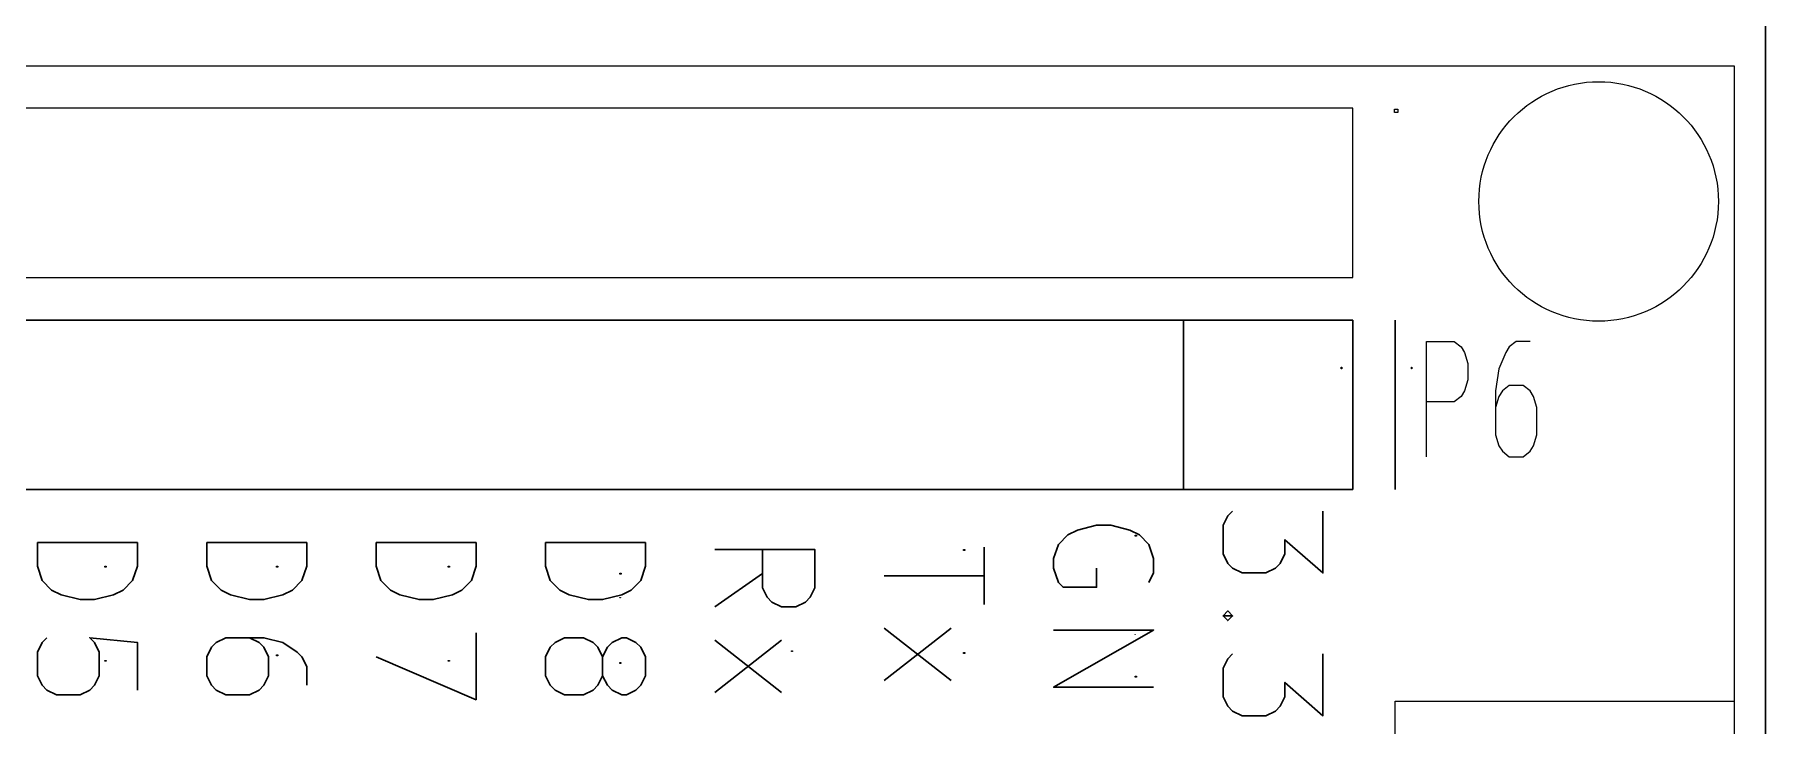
# Model space of a CAD drawing. Header units: millimetres. Extents: x -139 to 75, y -28 to 93.
# Drawn here: x -113.31 to -87.36, y 22.63 to 32.99 of the extents above; entities that cross this region are included whole.
import ezdxf

# ---------------------------------------------------------------- set-up
doc = ezdxf.new("R2010")
doc.units = ezdxf.units.MM
doc.header["$MEASUREMENT"] = 0
doc.header["$XCLIPFRAME"] = 0
doc.layers.add('Layer 1', color=7, linetype='Continuous')
picture_1 = doc.add_image_def('image24.jpg', size_in_pixel=(107, 66))
picture_2 = doc.add_image_def('image25.jpg', size_in_pixel=(10, 10))
picture_3 = doc.add_image_def('image26.jpg', size_in_pixel=(107, 66))
picture_4 = doc.add_image_def('image47.jpg', size_in_pixel=(107, 61))
picture_5 = doc.add_image_def('image48.jpg', size_in_pixel=(107, 61))
picture_6 = doc.add_image_def('image49.jpg', size_in_pixel=(107, 61))
picture_7 = doc.add_image_def('image50.jpg', size_in_pixel=(107, 72))
picture_8 = doc.add_image_def('image51.jpg', size_in_pixel=(107, 61))
picture_9 = doc.add_image_def('image52.jpg', size_in_pixel=(107, 61))
picture_10 = doc.add_image_def('image53.jpg', size_in_pixel=(51, 35))
picture_11 = doc.add_image_def('image54.jpg', size_in_pixel=(107, 61))
picture_12 = doc.add_image_def('image55.jpg', size_in_pixel=(72, 56))
picture_13 = doc.add_image_def('image56.jpg', size_in_pixel=(72, 56))
picture_14 = doc.add_image_def('image57.jpg', size_in_pixel=(72, 56))
picture_15 = doc.add_image_def('image58.jpg', size_in_pixel=(72, 56))
picture_16 = doc.add_image_def('image59.jpg', size_in_pixel=(107, 66))
picture_17 = doc.add_image_def('image60.jpg', size_in_pixel=(107, 61))
picture_18 = doc.add_image_def('image112.jpg', size_in_pixel=(258, 258))
picture_19 = doc.add_image_def('image201.jpg', size_in_pixel=(44, 124))
picture_20 = doc.add_image_def('image202.jpg', size_in_pixel=(44, 124))

msp = doc.modelspace()

# ---------------------------------------------------------------- linework, layer by layer
at = {"layer": 'Layer 1', "color": 52, "lineweight": 30}
msp.add_open_spline([(-87.3557, 69.7362), (-87.3557, 69.7362), (-87.3557, 19.7364), (-87.3557, 19.7364)], degree=3, dxfattribs=at)
at = {"layer": 'Layer 1', "color": 136, "lineweight": 15}
for points in [[(-136.7205, 32.5202), (-136.7205, 32.5202), (-87.8256, 32.5202), (-87.8256, 32.5202)], [(-87.8256, 32.5202), (-87.8256, 32.5202), (-87.8256, 5.8502), (-87.8256, 5.8502)], [(-93.5406, 31.8852), (-93.5406, 31.8852), (-131.6405, 31.8852), (-131.6405, 31.8852)], [(-93.5406, 29.3452), (-93.5406, 29.3452), (-93.5406, 31.8852), (-93.5406, 31.8852)], [(-131.6405, 29.3452), (-131.6405, 29.3452), (-93.5406, 29.3452), (-93.5406, 29.3452)], [(-92.9056, 22.9952), (-92.9056, 22.9952), (-87.8256, 22.9952), (-87.8256, 22.9952)], [(-92.9056, 15.3752), (-92.9056, 15.3752), (-92.9056, 22.9952), (-92.9056, 22.9952)]]:
    msp.add_open_spline(points, degree=3, dxfattribs=at)
for points, knots in [([(-87.8256, 32.5202), (-87.8256, 32.5202), (-87.8256, 32.5202), (-87.8256, 32.5202), (-87.8256, 32.5202), (-87.8256, 32.5202), (-87.8256, 32.5202), (-87.8256, 32.5202)], [0, 0, 0, 0, 0.3333333, 0.3333333, 0.3333333, 0.3333333, 1, 1, 1, 1]), ([(-88.0603, 30.488), (-88.0603, 31.4799), (-88.8644, 32.284), (-89.8563, 32.284), (-89.8563, 32.284), (-90.8482, 32.284), (-91.6523, 31.4799), (-91.6523, 30.488), (-91.6523, 30.488), (-91.6523, 29.4961), (-90.8482, 28.692), (-89.8563, 28.692), (-89.8563, 28.692), (-88.8644, 28.692), (-88.0603, 29.4961), (-88.0603, 30.488)], [0, 0, 0, 0, 0.2, 0.2, 0.2, 0.2, 0.4, 0.4, 0.4, 0.4, 0.6, 0.6, 0.6, 0.6, 1, 1, 1, 1]), ([(-93.5406, 31.8852), (-93.5406, 31.8852), (-93.5406, 31.8852), (-93.5406, 31.8852), (-93.5406, 31.8852), (-93.5406, 31.8852), (-93.5406, 31.8852), (-93.5406, 31.8852)], [0, 0, 0, 0, 0.3333333, 0.3333333, 0.3333333, 0.3333333, 1, 1, 1, 1]), ([(-93.5406, 29.3452), (-93.5406, 29.3452), (-93.5406, 29.3452), (-93.5406, 29.3452), (-93.5406, 29.3452), (-93.5406, 29.3452), (-93.5406, 29.3452), (-93.5406, 29.3452)], [0, 0, 0, 0, 0.3333333, 0.3333333, 0.3333333, 0.3333333, 1, 1, 1, 1]), ([(-92.9056, 22.9952), (-92.9056, 22.9952), (-92.9056, 22.9952), (-92.9056, 22.9952), (-92.9056, 22.9952), (-92.9056, 22.9952), (-92.9056, 22.9952), (-92.9056, 22.9952)], [0, 0, 0, 0, 0.3333333, 0.3333333, 0.3333333, 0.3333333, 1, 1, 1, 1])]:
    msp.add_open_spline(points, degree=3, knots=knots, dxfattribs=at)
at = {"layer": 'Layer 1', "color": 136, "lineweight": 30}
for points in [[(-131.6405, 28.7102), (-131.6405, 28.7102), (-93.5406, 28.7102), (-93.5406, 28.7102)], [(-96.0806, 28.7102), (-96.0806, 28.7102), (-96.0806, 26.1702), (-96.0806, 26.1702)], [(-93.5406, 28.7102), (-93.5406, 28.7102), (-93.5406, 26.1702), (-93.5406, 26.1702)], [(-92.9056, 26.1702), (-92.9056, 26.1702), (-92.9056, 28.7102), (-92.9056, 28.7102)], [(-93.5406, 26.1702), (-93.5406, 26.1702), (-131.6405, 26.1702), (-131.6405, 26.1702)], [(-99.0702, 25.3016), (-99.0702, 25.3016), (-99.0702, 24.4456), (-99.0702, 24.4456)], [(-103.1088, 24.41), (-103.1088, 24.41), (-102.395, 24.9079), (-102.395, 24.9079)], [(-100.5688, 24.8723), (-100.5688, 24.8723), (-99.0702, 24.8723), (-99.0702, 24.8723)], [(-103.1088, 23.9096), (-103.1088, 23.9096), (-102.108, 23.1222), (-102.108, 23.1222)], [(-102.108, 23.9096), (-102.108, 23.9096), (-103.1088, 23.1222), (-103.1088, 23.1222)], [(-100.5688, 24.0874), (-100.5688, 24.0874), (-99.568, 23.3026), (-99.568, 23.3026)], [(-99.568, 24.0874), (-99.568, 24.0874), (-100.5688, 23.3026), (-100.5688, 23.3026)]]:
    msp.add_open_spline(points, degree=3, dxfattribs=at)
for points, knots in [([(-96.0806, 28.7102), (-96.0806, 28.7102), (-96.0806, 28.7102), (-96.0806, 28.7102), (-96.0806, 28.7102), (-96.0806, 28.7102), (-96.0806, 28.7102), (-96.0806, 28.7102)], [0, 0, 0, 0, 0.3333333, 0.3333333, 0.3333333, 0.3333333, 1, 1, 1, 1]), ([(-93.5406, 28.7102), (-93.5406, 28.7102), (-93.5406, 28.7102), (-93.5406, 28.7102), (-93.5406, 28.7102), (-93.5406, 28.7102), (-93.5406, 28.7102), (-93.5406, 28.7102)], [0, 0, 0, 0, 0.3333333, 0.3333333, 0.3333333, 0.3333333, 1, 1, 1, 1]), ([(-93.5406, 26.1702), (-93.5406, 26.1702), (-93.5406, 26.1702), (-93.5406, 26.1702), (-93.5406, 26.1702), (-93.5406, 26.1702), (-93.5406, 26.1702), (-93.5406, 26.1702)], [0, 0, 0, 0, 0.3333333, 0.3333333, 0.3333333, 0.3333333, 1, 1, 1, 1]), ([(-92.9056, 26.1702), (-92.9056, 26.1702), (-92.9056, 26.1702), (-92.9056, 26.1702), (-92.9056, 26.1702), (-92.9056, 26.1702), (-92.9056, 26.1702), (-92.9056, 26.1702)], [0, 0, 0, 0, 0.3333333, 0.3333333, 0.3333333, 0.3333333, 1, 1, 1, 1]), ([(-93.9902, 25.8451), (-93.9902, 25.8451), (-93.9902, 24.918), (-93.9902, 24.918), (-93.9902, 24.918), (-93.9902, 24.918), (-94.5617, 25.4159), (-94.5617, 25.4159), (-94.5617, 25.4159), (-94.5617, 25.4159), (-94.5617, 25.2025), (-94.5617, 25.2025), (-94.5617, 25.2025), (-94.5617, 25.2025), (-94.6328, 25.0603), (-94.6328, 25.0603), (-94.6328, 25.0603), (-94.6328, 25.0603), (-94.7039, 24.9891), (-94.7039, 24.9891), (-94.7039, 24.9891), (-94.7039, 24.9891), (-94.8461, 24.918), (-94.8461, 24.918), (-94.8461, 24.918), (-94.8461, 24.918), (-95.2043, 24.918), (-95.2043, 24.918), (-95.2043, 24.918), (-95.2043, 24.918), (-95.3465, 24.9891), (-95.3465, 24.9891), (-95.3465, 24.9891), (-95.3465, 24.9891), (-95.4176, 25.0603), (-95.4176, 25.0603), (-95.4176, 25.0603), (-95.4176, 25.0603), (-95.4888, 25.2025), (-95.4888, 25.2025), (-95.4888, 25.2025), (-95.4888, 25.2025), (-95.4888, 25.6318), (-95.4888, 25.6318), (-95.4888, 25.6318), (-95.4888, 25.6318), (-95.4176, 25.774), (-95.4176, 25.774), (-95.4176, 25.774), (-95.4176, 25.774), (-95.3465, 25.8451), (-95.3465, 25.8451)], [0, 0, 0, 0, 0.0714286, 0.0714286, 0.0714286, 0.0714286, 0.1428571, 0.1428571, 0.1428571, 0.1428571, 0.2142857, 0.2142857, 0.2142857, 0.2142857, 0.2857143, 0.2857143, 0.2857143, 0.2857143, 0.3571429, 0.3571429, 0.3571429, 0.3571429, 0.4285714, 0.4285714, 0.4285714, 0.4285714, 0.5, 0.5, 0.5, 0.5, 0.5714286, 0.5714286, 0.5714286, 0.5714286, 0.6428571, 0.6428571, 0.6428571, 0.6428571, 0.7142857, 0.7142857, 0.7142857, 0.7142857, 0.7857143, 0.7857143, 0.7857143, 0.7857143, 0.8571429, 0.8571429, 0.8571429, 0.8571429, 1, 1, 1, 1]), ([(-93.9902, 25.8451), (-93.9902, 25.8451), (-93.9902, 25.8451), (-93.9902, 25.8451), (-93.9902, 25.8451), (-93.9902, 25.8451), (-93.9902, 25.8451), (-93.9902, 25.8451)], [0, 0, 0, 0, 0.3333333, 0.3333333, 0.3333333, 0.3333333, 1, 1, 1, 1]), ([(-96.6013, 24.7732), (-96.6013, 24.7732), (-96.5302, 24.918), (-96.5302, 24.918), (-96.5302, 24.918), (-96.5302, 24.918), (-96.5302, 25.1314), (-96.5302, 25.1314), (-96.5302, 25.1314), (-96.5302, 25.1314), (-96.6013, 25.3447), (-96.6013, 25.3447), (-96.6013, 25.3447), (-96.6013, 25.3447), (-96.7435, 25.4895), (-96.7435, 25.4895), (-96.7435, 25.4895), (-96.7435, 25.4895), (-96.8858, 25.5606), (-96.8858, 25.5606), (-96.8858, 25.5606), (-96.8858, 25.5606), (-97.1728, 25.6318), (-97.1728, 25.6318), (-97.1728, 25.6318), (-97.1728, 25.6318), (-97.3861, 25.6318), (-97.3861, 25.6318), (-97.3861, 25.6318), (-97.3861, 25.6318), (-97.6732, 25.5606), (-97.6732, 25.5606), (-97.6732, 25.5606), (-97.6732, 25.5606), (-97.8154, 25.4895), (-97.8154, 25.4895), (-97.8154, 25.4895), (-97.8154, 25.4895), (-97.9576, 25.3447), (-97.9576, 25.3447), (-97.9576, 25.3447), (-97.9576, 25.3447), (-98.0288, 25.1314), (-98.0288, 25.1314), (-98.0288, 25.1314), (-98.0288, 25.1314), (-98.0288, 24.9891), (-98.0288, 24.9891), (-98.0288, 24.9891), (-98.0288, 24.9891), (-97.9576, 24.7732), (-97.9576, 24.7732), (-97.9576, 24.7732), (-97.9576, 24.7732), (-97.8865, 24.7021), (-97.8865, 24.7021), (-97.8865, 24.7021), (-97.8865, 24.7021), (-97.3861, 24.7021), (-97.3861, 24.7021), (-97.3861, 24.7021), (-97.3861, 24.7021), (-97.3861, 24.9891), (-97.3861, 24.9891)], [0, 0, 0, 0, 0.0588235, 0.0588235, 0.0588235, 0.0588235, 0.1176471, 0.1176471, 0.1176471, 0.1176471, 0.1764706, 0.1764706, 0.1764706, 0.1764706, 0.2352941, 0.2352941, 0.2352941, 0.2352941, 0.2941176, 0.2941176, 0.2941176, 0.2941176, 0.3529412, 0.3529412, 0.3529412, 0.3529412, 0.4117647, 0.4117647, 0.4117647, 0.4117647, 0.4705882, 0.4705882, 0.4705882, 0.4705882, 0.5294118, 0.5294118, 0.5294118, 0.5294118, 0.5882353, 0.5882353, 0.5882353, 0.5882353, 0.6470588, 0.6470588, 0.6470588, 0.6470588, 0.7058824, 0.7058824, 0.7058824, 0.7058824, 0.7647059, 0.7647059, 0.7647059, 0.7647059, 0.8235294, 0.8235294, 0.8235294, 0.8235294, 0.8823529, 0.8823529, 0.8823529, 0.8823529, 1, 1, 1, 1]), ([(-113.2687, 25.3727), (-113.2687, 25.3727), (-111.7702, 25.3727), (-111.7702, 25.3727), (-111.7702, 25.3727), (-111.7702, 25.3727), (-111.7702, 25.0171), (-111.7702, 25.0171), (-111.7702, 25.0171), (-111.7702, 25.0171), (-111.8413, 24.8012), (-111.8413, 24.8012), (-111.8413, 24.8012), (-111.8413, 24.8012), (-111.9835, 24.6589), (-111.9835, 24.6589), (-111.9835, 24.6589), (-111.9835, 24.6589), (-112.1258, 24.5878), (-112.1258, 24.5878), (-112.1258, 24.5878), (-112.1258, 24.5878), (-112.4127, 24.5167), (-112.4127, 24.5167), (-112.4127, 24.5167), (-112.4127, 24.5167), (-112.626, 24.5167), (-112.626, 24.5167), (-112.626, 24.5167), (-112.626, 24.5167), (-112.9131, 24.5878), (-112.9131, 24.5878), (-112.9131, 24.5878), (-112.9131, 24.5878), (-113.0553, 24.6589), (-113.0553, 24.6589), (-113.0553, 24.6589), (-113.0553, 24.6589), (-113.1975, 24.8012), (-113.1975, 24.8012), (-113.1975, 24.8012), (-113.1975, 24.8012), (-113.2687, 25.0171), (-113.2687, 25.0171), (-113.2687, 25.0171), (-113.2687, 25.0171), (-113.2687, 25.3727), (-113.2687, 25.3727)], [0, 0, 0, 0, 0.0769231, 0.0769231, 0.0769231, 0.0769231, 0.1538462, 0.1538462, 0.1538462, 0.1538462, 0.2307692, 0.2307692, 0.2307692, 0.2307692, 0.3076923, 0.3076923, 0.3076923, 0.3076923, 0.3846154, 0.3846154, 0.3846154, 0.3846154, 0.4615385, 0.4615385, 0.4615385, 0.4615385, 0.5384615, 0.5384615, 0.5384615, 0.5384615, 0.6153846, 0.6153846, 0.6153846, 0.6153846, 0.6923077, 0.6923077, 0.6923077, 0.6923077, 0.7692308, 0.7692308, 0.7692308, 0.7692308, 0.8461538, 0.8461538, 0.8461538, 0.8461538, 1, 1, 1, 1]), ([(-110.7288, 25.3727), (-110.7288, 25.3727), (-109.2302, 25.3727), (-109.2302, 25.3727), (-109.2302, 25.3727), (-109.2302, 25.3727), (-109.2302, 25.0171), (-109.2302, 25.0171), (-109.2302, 25.0171), (-109.2302, 25.0171), (-109.3013, 24.8012), (-109.3013, 24.8012), (-109.3013, 24.8012), (-109.3013, 24.8012), (-109.4435, 24.6589), (-109.4435, 24.6589), (-109.4435, 24.6589), (-109.4435, 24.6589), (-109.5858, 24.5878), (-109.5858, 24.5878), (-109.5858, 24.5878), (-109.5858, 24.5878), (-109.8728, 24.5167), (-109.8728, 24.5167), (-109.8728, 24.5167), (-109.8728, 24.5167), (-110.0861, 24.5167), (-110.0861, 24.5167), (-110.0861, 24.5167), (-110.0861, 24.5167), (-110.3732, 24.5878), (-110.3732, 24.5878), (-110.3732, 24.5878), (-110.3732, 24.5878), (-110.5154, 24.6589), (-110.5154, 24.6589), (-110.5154, 24.6589), (-110.5154, 24.6589), (-110.6576, 24.8012), (-110.6576, 24.8012), (-110.6576, 24.8012), (-110.6576, 24.8012), (-110.7288, 25.0171), (-110.7288, 25.0171), (-110.7288, 25.0171), (-110.7288, 25.0171), (-110.7288, 25.3727), (-110.7288, 25.3727)], [0, 0, 0, 0, 0.0769231, 0.0769231, 0.0769231, 0.0769231, 0.1538462, 0.1538462, 0.1538462, 0.1538462, 0.2307692, 0.2307692, 0.2307692, 0.2307692, 0.3076923, 0.3076923, 0.3076923, 0.3076923, 0.3846154, 0.3846154, 0.3846154, 0.3846154, 0.4615385, 0.4615385, 0.4615385, 0.4615385, 0.5384615, 0.5384615, 0.5384615, 0.5384615, 0.6153846, 0.6153846, 0.6153846, 0.6153846, 0.6923077, 0.6923077, 0.6923077, 0.6923077, 0.7692308, 0.7692308, 0.7692308, 0.7692308, 0.8461538, 0.8461538, 0.8461538, 0.8461538, 1, 1, 1, 1]), ([(-108.1888, 25.3727), (-108.1888, 25.3727), (-106.6902, 25.3727), (-106.6902, 25.3727), (-106.6902, 25.3727), (-106.6902, 25.3727), (-106.6902, 25.0171), (-106.6902, 25.0171), (-106.6902, 25.0171), (-106.6902, 25.0171), (-106.7613, 24.8012), (-106.7613, 24.8012), (-106.7613, 24.8012), (-106.7613, 24.8012), (-106.9035, 24.6589), (-106.9035, 24.6589), (-106.9035, 24.6589), (-106.9035, 24.6589), (-107.0458, 24.5878), (-107.0458, 24.5878), (-107.0458, 24.5878), (-107.0458, 24.5878), (-107.3328, 24.5167), (-107.3328, 24.5167), (-107.3328, 24.5167), (-107.3328, 24.5167), (-107.5461, 24.5167), (-107.5461, 24.5167), (-107.5461, 24.5167), (-107.5461, 24.5167), (-107.8332, 24.5878), (-107.8332, 24.5878), (-107.8332, 24.5878), (-107.8332, 24.5878), (-107.9754, 24.6589), (-107.9754, 24.6589), (-107.9754, 24.6589), (-107.9754, 24.6589), (-108.1176, 24.8012), (-108.1176, 24.8012), (-108.1176, 24.8012), (-108.1176, 24.8012), (-108.1888, 25.0171), (-108.1888, 25.0171), (-108.1888, 25.0171), (-108.1888, 25.0171), (-108.1888, 25.3727), (-108.1888, 25.3727)], [0, 0, 0, 0, 0.0769231, 0.0769231, 0.0769231, 0.0769231, 0.1538462, 0.1538462, 0.1538462, 0.1538462, 0.2307692, 0.2307692, 0.2307692, 0.2307692, 0.3076923, 0.3076923, 0.3076923, 0.3076923, 0.3846154, 0.3846154, 0.3846154, 0.3846154, 0.4615385, 0.4615385, 0.4615385, 0.4615385, 0.5384615, 0.5384615, 0.5384615, 0.5384615, 0.6153846, 0.6153846, 0.6153846, 0.6153846, 0.6923077, 0.6923077, 0.6923077, 0.6923077, 0.7692308, 0.7692308, 0.7692308, 0.7692308, 0.8461538, 0.8461538, 0.8461538, 0.8461538, 1, 1, 1, 1]), ([(-105.6488, 25.3727), (-105.6488, 25.3727), (-104.1502, 25.3727), (-104.1502, 25.3727), (-104.1502, 25.3727), (-104.1502, 25.3727), (-104.1502, 25.0171), (-104.1502, 25.0171), (-104.1502, 25.0171), (-104.1502, 25.0171), (-104.2213, 24.8012), (-104.2213, 24.8012), (-104.2213, 24.8012), (-104.2213, 24.8012), (-104.3635, 24.6589), (-104.3635, 24.6589), (-104.3635, 24.6589), (-104.3635, 24.6589), (-104.5058, 24.5878), (-104.5058, 24.5878), (-104.5058, 24.5878), (-104.5058, 24.5878), (-104.7928, 24.5167), (-104.7928, 24.5167), (-104.7928, 24.5167), (-104.7928, 24.5167), (-105.0061, 24.5167), (-105.0061, 24.5167), (-105.0061, 24.5167), (-105.0061, 24.5167), (-105.2932, 24.5878), (-105.2932, 24.5878), (-105.2932, 24.5878), (-105.2932, 24.5878), (-105.4354, 24.6589), (-105.4354, 24.6589), (-105.4354, 24.6589), (-105.4354, 24.6589), (-105.5776, 24.8012), (-105.5776, 24.8012), (-105.5776, 24.8012), (-105.5776, 24.8012), (-105.6488, 25.0171), (-105.6488, 25.0171), (-105.6488, 25.0171), (-105.6488, 25.0171), (-105.6488, 25.3727), (-105.6488, 25.3727)], [0, 0, 0, 0, 0.0769231, 0.0769231, 0.0769231, 0.0769231, 0.1538462, 0.1538462, 0.1538462, 0.1538462, 0.2307692, 0.2307692, 0.2307692, 0.2307692, 0.3076923, 0.3076923, 0.3076923, 0.3076923, 0.3846154, 0.3846154, 0.3846154, 0.3846154, 0.4615385, 0.4615385, 0.4615385, 0.4615385, 0.5384615, 0.5384615, 0.5384615, 0.5384615, 0.6153846, 0.6153846, 0.6153846, 0.6153846, 0.6923077, 0.6923077, 0.6923077, 0.6923077, 0.7692308, 0.7692308, 0.7692308, 0.7692308, 0.8461538, 0.8461538, 0.8461538, 0.8461538, 1, 1, 1, 1]), ([(-103.1088, 25.266), (-103.1088, 25.266), (-101.6102, 25.266), (-101.6102, 25.266), (-101.6102, 25.266), (-101.6102, 25.266), (-101.6102, 24.6945), (-101.6102, 24.6945), (-101.6102, 24.6945), (-101.6102, 24.6945), (-101.6813, 24.5523), (-101.6813, 24.5523), (-101.6813, 24.5523), (-101.6813, 24.5523), (-101.7524, 24.4811), (-101.7524, 24.4811), (-101.7524, 24.4811), (-101.7524, 24.4811), (-101.8946, 24.41), (-101.8946, 24.41), (-101.8946, 24.41), (-101.8946, 24.41), (-102.108, 24.41), (-102.108, 24.41), (-102.108, 24.41), (-102.108, 24.41), (-102.2528, 24.4811), (-102.2528, 24.4811), (-102.2528, 24.4811), (-102.2528, 24.4811), (-102.3239, 24.5523), (-102.3239, 24.5523), (-102.3239, 24.5523), (-102.3239, 24.5523), (-102.395, 24.6945), (-102.395, 24.6945), (-102.395, 24.6945), (-102.395, 24.6945), (-102.395, 25.266), (-102.395, 25.266)], [0, 0, 0, 0, 0.0909091, 0.0909091, 0.0909091, 0.0909091, 0.1818182, 0.1818182, 0.1818182, 0.1818182, 0.2727273, 0.2727273, 0.2727273, 0.2727273, 0.3636364, 0.3636364, 0.3636364, 0.3636364, 0.4545455, 0.4545455, 0.4545455, 0.4545455, 0.5454545, 0.5454545, 0.5454545, 0.5454545, 0.6363636, 0.6363636, 0.6363636, 0.6363636, 0.7272727, 0.7272727, 0.7272727, 0.7272727, 0.8181818, 0.8181818, 0.8181818, 0.8181818, 1, 1, 1, 1]), ([(-103.1088, 25.266), (-103.1088, 25.266), (-103.1088, 25.266), (-103.1088, 25.266), (-103.1088, 25.266), (-103.1088, 25.266), (-103.1088, 25.266), (-103.1088, 25.266)], [0, 0, 0, 0, 0.3333333, 0.3333333, 0.3333333, 0.3333333, 1, 1, 1, 1]), ([(-99.0702, 25.3016), (-99.0702, 25.3016), (-99.0702, 25.3016), (-99.0702, 25.3016), (-99.0702, 25.3016), (-99.0702, 25.3016), (-99.0702, 25.3016), (-99.0702, 25.3016)], [0, 0, 0, 0, 0.3333333, 0.3333333, 0.3333333, 0.3333333, 1, 1, 1, 1]), ([(-100.5688, 24.8723), (-100.5688, 24.8723), (-100.5688, 24.8723), (-100.5688, 24.8723), (-100.5688, 24.8723), (-100.5688, 24.8723), (-100.5688, 24.8723), (-100.5688, 24.8723)], [0, 0, 0, 0, 0.3333333, 0.3333333, 0.3333333, 0.3333333, 1, 1, 1, 1]), ([(-96.6013, 24.7732), (-96.6013, 24.7732), (-96.6013, 24.7732), (-96.6013, 24.7732), (-96.6013, 24.7732), (-96.6013, 24.7732), (-96.6013, 24.7732), (-96.6013, 24.7732)], [0, 0, 0, 0, 0.3333333, 0.3333333, 0.3333333, 0.3333333, 1, 1, 1, 1]), ([(-103.1088, 24.41), (-103.1088, 24.41), (-103.1088, 24.41), (-103.1088, 24.41), (-103.1088, 24.41), (-103.1088, 24.41), (-103.1088, 24.41), (-103.1088, 24.41)], [0, 0, 0, 0, 0.3333333, 0.3333333, 0.3333333, 0.3333333, 1, 1, 1, 1]), ([(-95.3465, 24.2729), (-95.3465, 24.2729), (-95.4176, 24.2017), (-95.4176, 24.2017), (-95.4176, 24.2017), (-95.4176, 24.2017), (-95.4888, 24.2729), (-95.4888, 24.2729), (-95.4888, 24.2729), (-95.4888, 24.2729), (-95.4176, 24.3465), (-95.4176, 24.3465), (-95.4176, 24.3465), (-95.4176, 24.3465), (-95.3465, 24.2729), (-95.3465, 24.2729), (-95.3465, 24.2729), (-95.3465, 24.2729), (-95.4888, 24.2729), (-95.4888, 24.2729)], [0, 0, 0, 0, 0.1666667, 0.1666667, 0.1666667, 0.1666667, 0.3333333, 0.3333333, 0.3333333, 0.3333333, 0.5, 0.5, 0.5, 0.5, 0.6666667, 0.6666667, 0.6666667, 0.6666667, 1, 1, 1, 1]), ([(-95.3465, 24.2729), (-95.3465, 24.2729), (-95.3465, 24.2729), (-95.3465, 24.2729), (-95.3465, 24.2729), (-95.3465, 24.2729), (-95.3465, 24.2729), (-95.3465, 24.2729)], [0, 0, 0, 0, 0.3333333, 0.3333333, 0.3333333, 0.3333333, 1, 1, 1, 1]), ([(-111.7702, 23.1578), (-111.7702, 23.1578), (-111.7702, 23.8741), (-111.7702, 23.8741), (-111.7702, 23.8741), (-111.7702, 23.8741), (-112.4838, 23.9452), (-112.4838, 23.9452), (-112.4838, 23.9452), (-112.4838, 23.9452), (-112.4127, 23.8741), (-112.4127, 23.8741), (-112.4127, 23.8741), (-112.4127, 23.8741), (-112.3416, 23.7293), (-112.3416, 23.7293), (-112.3416, 23.7293), (-112.3416, 23.7293), (-112.3416, 23.3737), (-112.3416, 23.3737), (-112.3416, 23.3737), (-112.3416, 23.3737), (-112.4127, 23.2315), (-112.4127, 23.2315), (-112.4127, 23.2315), (-112.4127, 23.2315), (-112.4838, 23.1578), (-112.4838, 23.1578), (-112.4838, 23.1578), (-112.4838, 23.1578), (-112.626, 23.0867), (-112.626, 23.0867), (-112.626, 23.0867), (-112.626, 23.0867), (-112.9842, 23.0867), (-112.9842, 23.0867), (-112.9842, 23.0867), (-112.9842, 23.0867), (-113.1264, 23.1578), (-113.1264, 23.1578), (-113.1264, 23.1578), (-113.1264, 23.1578), (-113.1975, 23.2315), (-113.1975, 23.2315), (-113.1975, 23.2315), (-113.1975, 23.2315), (-113.2687, 23.3737), (-113.2687, 23.3737), (-113.2687, 23.3737), (-113.2687, 23.3737), (-113.2687, 23.7293), (-113.2687, 23.7293), (-113.2687, 23.7293), (-113.2687, 23.7293), (-113.1975, 23.8741), (-113.1975, 23.8741), (-113.1975, 23.8741), (-113.1975, 23.8741), (-113.1264, 23.9452), (-113.1264, 23.9452)], [0, 0, 0, 0, 0.0625, 0.0625, 0.0625, 0.0625, 0.125, 0.125, 0.125, 0.125, 0.1875, 0.1875, 0.1875, 0.1875, 0.25, 0.25, 0.25, 0.25, 0.3125, 0.3125, 0.3125, 0.3125, 0.375, 0.375, 0.375, 0.375, 0.4375, 0.4375, 0.4375, 0.4375, 0.5, 0.5, 0.5, 0.5, 0.5625, 0.5625, 0.5625, 0.5625, 0.625, 0.625, 0.625, 0.625, 0.6875, 0.6875, 0.6875, 0.6875, 0.75, 0.75, 0.75, 0.75, 0.8125, 0.8125, 0.8125, 0.8125, 0.875, 0.875, 0.875, 0.875, 1, 1, 1, 1]), ([(-109.2302, 23.2315), (-109.2302, 23.2315), (-109.2302, 23.5159), (-109.2302, 23.5159), (-109.2302, 23.5159), (-109.2302, 23.5159), (-109.3013, 23.6582), (-109.3013, 23.6582), (-109.3013, 23.6582), (-109.3013, 23.6582), (-109.3724, 23.7293), (-109.3724, 23.7293), (-109.3724, 23.7293), (-109.3724, 23.7293), (-109.5858, 23.8741), (-109.5858, 23.8741), (-109.5858, 23.8741), (-109.5858, 23.8741), (-109.8728, 23.9452), (-109.8728, 23.9452), (-109.8728, 23.9452), (-109.8728, 23.9452), (-110.4443, 23.9452), (-110.4443, 23.9452), (-110.4443, 23.9452), (-110.4443, 23.9452), (-110.5865, 23.8741), (-110.5865, 23.8741), (-110.5865, 23.8741), (-110.5865, 23.8741), (-110.6576, 23.803), (-110.6576, 23.803), (-110.6576, 23.803), (-110.6576, 23.803), (-110.7288, 23.6582), (-110.7288, 23.6582), (-110.7288, 23.6582), (-110.7288, 23.6582), (-110.7288, 23.3737), (-110.7288, 23.3737), (-110.7288, 23.3737), (-110.7288, 23.3737), (-110.6576, 23.2315), (-110.6576, 23.2315), (-110.6576, 23.2315), (-110.6576, 23.2315), (-110.5865, 23.1578), (-110.5865, 23.1578), (-110.5865, 23.1578), (-110.5865, 23.1578), (-110.4443, 23.0867), (-110.4443, 23.0867), (-110.4443, 23.0867), (-110.4443, 23.0867), (-110.0861, 23.0867), (-110.0861, 23.0867), (-110.0861, 23.0867), (-110.0861, 23.0867), (-109.9439, 23.1578), (-109.9439, 23.1578), (-109.9439, 23.1578), (-109.9439, 23.1578), (-109.8728, 23.2315), (-109.8728, 23.2315), (-109.8728, 23.2315), (-109.8728, 23.2315), (-109.8017, 23.3737), (-109.8017, 23.3737), (-109.8017, 23.3737), (-109.8017, 23.3737), (-109.8017, 23.6582), (-109.8017, 23.6582), (-109.8017, 23.6582), (-109.8017, 23.6582), (-109.8728, 23.803), (-109.8728, 23.803), (-109.8728, 23.803), (-109.8728, 23.803), (-109.9439, 23.8741), (-109.9439, 23.8741), (-109.9439, 23.8741), (-109.9439, 23.8741), (-110.0861, 23.9452), (-110.0861, 23.9452)], [0, 0, 0, 0, 0.0454545, 0.0454545, 0.0454545, 0.0454545, 0.0909091, 0.0909091, 0.0909091, 0.0909091, 0.1363636, 0.1363636, 0.1363636, 0.1363636, 0.1818182, 0.1818182, 0.1818182, 0.1818182, 0.2272727, 0.2272727, 0.2272727, 0.2272727, 0.2727273, 0.2727273, 0.2727273, 0.2727273, 0.3181818, 0.3181818, 0.3181818, 0.3181818, 0.3636364, 0.3636364, 0.3636364, 0.3636364, 0.4090909, 0.4090909, 0.4090909, 0.4090909, 0.4545455, 0.4545455, 0.4545455, 0.4545455, 0.5, 0.5, 0.5, 0.5, 0.5454545, 0.5454545, 0.5454545, 0.5454545, 0.5909091, 0.5909091, 0.5909091, 0.5909091, 0.6363636, 0.6363636, 0.6363636, 0.6363636, 0.6818182, 0.6818182, 0.6818182, 0.6818182, 0.7272727, 0.7272727, 0.7272727, 0.7272727, 0.7727273, 0.7727273, 0.7727273, 0.7727273, 0.8181818, 0.8181818, 0.8181818, 0.8181818, 0.8636364, 0.8636364, 0.8636364, 0.8636364, 0.9090909, 0.9090909, 0.9090909, 0.9090909, 1, 1, 1, 1]), ([(-106.6902, 24.0163), (-106.6902, 24.0163), (-106.6902, 23.0156), (-106.6902, 23.0156), (-106.6902, 23.0156), (-106.6902, 23.0156), (-108.1888, 23.6582), (-108.1888, 23.6582)], [0, 0, 0, 0, 0.3333333, 0.3333333, 0.3333333, 0.3333333, 1, 1, 1, 1]), ([(-106.6902, 24.0163), (-106.6902, 24.0163), (-106.6902, 24.0163), (-106.6902, 24.0163), (-106.6902, 24.0163), (-106.6902, 24.0163), (-106.6902, 24.0163), (-106.6902, 24.0163)], [0, 0, 0, 0, 0.3333333, 0.3333333, 0.3333333, 0.3333333, 1, 1, 1, 1]), ([(-104.7928, 23.6582), (-104.7928, 23.6582), (-104.7217, 23.803), (-104.7217, 23.803), (-104.7217, 23.803), (-104.7217, 23.803), (-104.648, 23.8741), (-104.648, 23.8741), (-104.648, 23.8741), (-104.648, 23.8741), (-104.5058, 23.9452), (-104.5058, 23.9452), (-104.5058, 23.9452), (-104.5058, 23.9452), (-104.4346, 23.9452), (-104.4346, 23.9452), (-104.4346, 23.9452), (-104.4346, 23.9452), (-104.2924, 23.8741), (-104.2924, 23.8741), (-104.2924, 23.8741), (-104.2924, 23.8741), (-104.2213, 23.803), (-104.2213, 23.803), (-104.2213, 23.803), (-104.2213, 23.803), (-104.1502, 23.6582), (-104.1502, 23.6582), (-104.1502, 23.6582), (-104.1502, 23.6582), (-104.1502, 23.3737), (-104.1502, 23.3737), (-104.1502, 23.3737), (-104.1502, 23.3737), (-104.2213, 23.2315), (-104.2213, 23.2315), (-104.2213, 23.2315), (-104.2213, 23.2315), (-104.2924, 23.1578), (-104.2924, 23.1578), (-104.2924, 23.1578), (-104.2924, 23.1578), (-104.4346, 23.0867), (-104.4346, 23.0867), (-104.4346, 23.0867), (-104.4346, 23.0867), (-104.5058, 23.0867), (-104.5058, 23.0867), (-104.5058, 23.0867), (-104.5058, 23.0867), (-104.648, 23.1578), (-104.648, 23.1578), (-104.648, 23.1578), (-104.648, 23.1578), (-104.7217, 23.2315), (-104.7217, 23.2315), (-104.7217, 23.2315), (-104.7217, 23.2315), (-104.7928, 23.3737), (-104.7928, 23.3737), (-104.7928, 23.3737), (-104.7928, 23.3737), (-104.7928, 23.6582), (-104.7928, 23.6582), (-104.7928, 23.6582), (-104.7928, 23.6582), (-104.8639, 23.803), (-104.8639, 23.803), (-104.8639, 23.803), (-104.8639, 23.803), (-104.935, 23.8741), (-104.935, 23.8741), (-104.935, 23.8741), (-104.935, 23.8741), (-105.0773, 23.9452), (-105.0773, 23.9452), (-105.0773, 23.9452), (-105.0773, 23.9452), (-105.3643, 23.9452), (-105.3643, 23.9452), (-105.3643, 23.9452), (-105.3643, 23.9452), (-105.5065, 23.8741), (-105.5065, 23.8741), (-105.5065, 23.8741), (-105.5065, 23.8741), (-105.5776, 23.803), (-105.5776, 23.803), (-105.5776, 23.803), (-105.5776, 23.803), (-105.6488, 23.6582), (-105.6488, 23.6582), (-105.6488, 23.6582), (-105.6488, 23.6582), (-105.6488, 23.3737), (-105.6488, 23.3737), (-105.6488, 23.3737), (-105.6488, 23.3737), (-105.5776, 23.2315), (-105.5776, 23.2315), (-105.5776, 23.2315), (-105.5776, 23.2315), (-105.5065, 23.1578), (-105.5065, 23.1578), (-105.5065, 23.1578), (-105.5065, 23.1578), (-105.3643, 23.0867), (-105.3643, 23.0867), (-105.3643, 23.0867), (-105.3643, 23.0867), (-105.0773, 23.0867), (-105.0773, 23.0867), (-105.0773, 23.0867), (-105.0773, 23.0867), (-104.935, 23.1578), (-104.935, 23.1578), (-104.935, 23.1578), (-104.935, 23.1578), (-104.8639, 23.2315), (-104.8639, 23.2315), (-104.8639, 23.2315), (-104.8639, 23.2315), (-104.7928, 23.3737), (-104.7928, 23.3737)], [0, 0, 0, 0, 0.03125, 0.03125, 0.03125, 0.03125, 0.0625, 0.0625, 0.0625, 0.0625, 0.09375, 0.09375, 0.09375, 0.09375, 0.125, 0.125, 0.125, 0.125, 0.15625, 0.15625, 0.15625, 0.15625, 0.1875, 0.1875, 0.1875, 0.1875, 0.21875, 0.21875, 0.21875, 0.21875, 0.25, 0.25, 0.25, 0.25, 0.28125, 0.28125, 0.28125, 0.28125, 0.3125, 0.3125, 0.3125, 0.3125, 0.34375, 0.34375, 0.34375, 0.34375, 0.375, 0.375, 0.375, 0.375, 0.40625, 0.40625, 0.40625, 0.40625, 0.4375, 0.4375, 0.4375, 0.4375, 0.46875, 0.46875, 0.46875, 0.46875, 0.5, 0.5, 0.5, 0.5, 0.53125, 0.53125, 0.53125, 0.53125, 0.5625, 0.5625, 0.5625, 0.5625, 0.59375, 0.59375, 0.59375, 0.59375, 0.625, 0.625, 0.625, 0.625, 0.65625, 0.65625, 0.65625, 0.65625, 0.6875, 0.6875, 0.6875, 0.6875, 0.71875, 0.71875, 0.71875, 0.71875, 0.75, 0.75, 0.75, 0.75, 0.78125, 0.78125, 0.78125, 0.78125, 0.8125, 0.8125, 0.8125, 0.8125, 0.84375, 0.84375, 0.84375, 0.84375, 0.875, 0.875, 0.875, 0.875, 0.90625, 0.90625, 0.90625, 0.90625, 0.9375, 0.9375, 0.9375, 0.9375, 1, 1, 1, 1]), ([(-103.1088, 23.9096), (-103.1088, 23.9096), (-103.1088, 23.9096), (-103.1088, 23.9096), (-103.1088, 23.9096), (-103.1088, 23.9096), (-103.1088, 23.9096), (-103.1088, 23.9096)], [0, 0, 0, 0, 0.3333333, 0.3333333, 0.3333333, 0.3333333, 1, 1, 1, 1]), ([(-102.108, 23.9096), (-102.108, 23.9096), (-102.108, 23.9096), (-102.108, 23.9096), (-102.108, 23.9096), (-102.108, 23.9096), (-102.108, 23.9096), (-102.108, 23.9096)], [0, 0, 0, 0, 0.3333333, 0.3333333, 0.3333333, 0.3333333, 1, 1, 1, 1]), ([(-100.5688, 24.0874), (-100.5688, 24.0874), (-100.5688, 24.0874), (-100.5688, 24.0874), (-100.5688, 24.0874), (-100.5688, 24.0874), (-100.5688, 24.0874), (-100.5688, 24.0874)], [0, 0, 0, 0, 0.3333333, 0.3333333, 0.3333333, 0.3333333, 1, 1, 1, 1]), ([(-99.568, 24.0874), (-99.568, 24.0874), (-99.568, 24.0874), (-99.568, 24.0874), (-99.568, 24.0874), (-99.568, 24.0874), (-99.568, 24.0874), (-99.568, 24.0874)], [0, 0, 0, 0, 0.3333333, 0.3333333, 0.3333333, 0.3333333, 1, 1, 1, 1]), ([(-98.0288, 24.0595), (-98.0288, 24.0595), (-96.5302, 24.0595), (-96.5302, 24.0595), (-96.5302, 24.0595), (-96.5302, 24.0595), (-98.0288, 23.2035), (-98.0288, 23.2035), (-98.0288, 23.2035), (-98.0288, 23.2035), (-96.5302, 23.2035), (-96.5302, 23.2035)], [0, 0, 0, 0, 0.25, 0.25, 0.25, 0.25, 0.5, 0.5, 0.5, 0.5, 1, 1, 1, 1]), ([(-98.0288, 24.0595), (-98.0288, 24.0595), (-98.0288, 24.0595), (-98.0288, 24.0595), (-98.0288, 24.0595), (-98.0288, 24.0595), (-98.0288, 24.0595), (-98.0288, 24.0595)], [0, 0, 0, 0, 0.3333333, 0.3333333, 0.3333333, 0.3333333, 1, 1, 1, 1]), ([(-104.7928, 23.6582), (-104.7928, 23.6582), (-104.7928, 23.6582), (-104.7928, 23.6582), (-104.7928, 23.6582), (-104.7928, 23.6582), (-104.7928, 23.6582), (-104.7928, 23.6582)], [0, 0, 0, 0, 0.3333333, 0.3333333, 0.3333333, 0.3333333, 1, 1, 1, 1]), ([(-93.9902, 23.7014), (-93.9902, 23.7014), (-93.9902, 22.7743), (-93.9902, 22.7743), (-93.9902, 22.7743), (-93.9902, 22.7743), (-94.5617, 23.2746), (-94.5617, 23.2746), (-94.5617, 23.2746), (-94.5617, 23.2746), (-94.5617, 23.0587), (-94.5617, 23.0587), (-94.5617, 23.0587), (-94.5617, 23.0587), (-94.6328, 22.9165), (-94.6328, 22.9165), (-94.6328, 22.9165), (-94.6328, 22.9165), (-94.7039, 22.8454), (-94.7039, 22.8454), (-94.7039, 22.8454), (-94.7039, 22.8454), (-94.8461, 22.7743), (-94.8461, 22.7743), (-94.8461, 22.7743), (-94.8461, 22.7743), (-95.2043, 22.7743), (-95.2043, 22.7743), (-95.2043, 22.7743), (-95.2043, 22.7743), (-95.3465, 22.8454), (-95.3465, 22.8454), (-95.3465, 22.8454), (-95.3465, 22.8454), (-95.4176, 22.9165), (-95.4176, 22.9165), (-95.4176, 22.9165), (-95.4176, 22.9165), (-95.4888, 23.0587), (-95.4888, 23.0587), (-95.4888, 23.0587), (-95.4888, 23.0587), (-95.4888, 23.488), (-95.4888, 23.488), (-95.4888, 23.488), (-95.4888, 23.488), (-95.4176, 23.6302), (-95.4176, 23.6302), (-95.4176, 23.6302), (-95.4176, 23.6302), (-95.3465, 23.7014), (-95.3465, 23.7014)], [0, 0, 0, 0, 0.0714286, 0.0714286, 0.0714286, 0.0714286, 0.1428571, 0.1428571, 0.1428571, 0.1428571, 0.2142857, 0.2142857, 0.2142857, 0.2142857, 0.2857143, 0.2857143, 0.2857143, 0.2857143, 0.3571429, 0.3571429, 0.3571429, 0.3571429, 0.4285714, 0.4285714, 0.4285714, 0.4285714, 0.5, 0.5, 0.5, 0.5, 0.5714286, 0.5714286, 0.5714286, 0.5714286, 0.6428571, 0.6428571, 0.6428571, 0.6428571, 0.7142857, 0.7142857, 0.7142857, 0.7142857, 0.7857143, 0.7857143, 0.7857143, 0.7857143, 0.8571429, 0.8571429, 0.8571429, 0.8571429, 1, 1, 1, 1]), ([(-93.9902, 23.7014), (-93.9902, 23.7014), (-93.9902, 23.7014), (-93.9902, 23.7014), (-93.9902, 23.7014), (-93.9902, 23.7014), (-93.9902, 23.7014), (-93.9902, 23.7014)], [0, 0, 0, 0, 0.3333333, 0.3333333, 0.3333333, 0.3333333, 1, 1, 1, 1]), ([(-111.7702, 23.1578), (-111.7702, 23.1578), (-111.7702, 23.1578), (-111.7702, 23.1578), (-111.7702, 23.1578), (-111.7702, 23.1578), (-111.7702, 23.1578), (-111.7702, 23.1578)], [0, 0, 0, 0, 0.3333333, 0.3333333, 0.3333333, 0.3333333, 1, 1, 1, 1]), ([(-109.2302, 23.2315), (-109.2302, 23.2315), (-109.2302, 23.2315), (-109.2302, 23.2315), (-109.2302, 23.2315), (-109.2302, 23.2315), (-109.2302, 23.2315), (-109.2302, 23.2315)], [0, 0, 0, 0, 0.3333333, 0.3333333, 0.3333333, 0.3333333, 1, 1, 1, 1])]:
    msp.add_open_spline(points, degree=3, knots=knots, dxfattribs=at)
at = {"layer": 'Layer 1', "color": 136, "lineweight": 25}
for points, knots in [([(-92.4382, 26.6579), (-92.4382, 26.6579), (-92.4382, 28.3877), (-92.4382, 28.3877), (-92.4382, 28.3877), (-92.4382, 28.3877), (-92.0242, 28.3877), (-92.0242, 28.3877), (-92.0242, 28.3877), (-92.0242, 28.3877), (-91.9201, 28.3064), (-91.9201, 28.3064), (-91.9201, 28.3064), (-91.9201, 28.3064), (-91.8693, 28.2226), (-91.8693, 28.2226), (-91.8693, 28.2226), (-91.8693, 28.2226), (-91.8159, 28.06), (-91.8159, 28.06), (-91.8159, 28.06), (-91.8159, 28.06), (-91.8159, 27.8111), (-91.8159, 27.8111), (-91.8159, 27.8111), (-91.8159, 27.8111), (-91.8693, 27.646), (-91.8693, 27.646), (-91.8693, 27.646), (-91.8693, 27.646), (-91.9201, 27.5647), (-91.9201, 27.5647), (-91.9201, 27.5647), (-91.9201, 27.5647), (-92.0242, 27.4834), (-92.0242, 27.4834), (-92.0242, 27.4834), (-92.0242, 27.4834), (-92.4382, 27.4834), (-92.4382, 27.4834)], [0, 0, 0, 0, 0.0909091, 0.0909091, 0.0909091, 0.0909091, 0.1818182, 0.1818182, 0.1818182, 0.1818182, 0.2727273, 0.2727273, 0.2727273, 0.2727273, 0.3636364, 0.3636364, 0.3636364, 0.3636364, 0.4545455, 0.4545455, 0.4545455, 0.4545455, 0.5454545, 0.5454545, 0.5454545, 0.5454545, 0.6363636, 0.6363636, 0.6363636, 0.6363636, 0.7272727, 0.7272727, 0.7272727, 0.7272727, 0.8181818, 0.8181818, 0.8181818, 0.8181818, 1, 1, 1, 1]), ([(-90.8837, 28.3877), (-90.8837, 28.3877), (-91.092, 28.3877), (-91.092, 28.3877), (-91.092, 28.3877), (-91.092, 28.3877), (-91.1962, 28.3064), (-91.1962, 28.3064), (-91.1962, 28.3064), (-91.1962, 28.3064), (-91.247, 28.2226), (-91.247, 28.2226), (-91.247, 28.2226), (-91.247, 28.2226), (-91.3511, 27.9762), (-91.3511, 27.9762), (-91.3511, 27.9762), (-91.3511, 27.9762), (-91.4019, 27.646), (-91.4019, 27.646), (-91.4019, 27.646), (-91.4019, 27.646), (-91.4019, 26.9881), (-91.4019, 26.9881), (-91.4019, 26.9881), (-91.4019, 26.9881), (-91.3511, 26.823), (-91.3511, 26.823), (-91.3511, 26.823), (-91.3511, 26.823), (-91.3003, 26.7417), (-91.3003, 26.7417), (-91.3003, 26.7417), (-91.3003, 26.7417), (-91.1962, 26.6579), (-91.1962, 26.6579), (-91.1962, 26.6579), (-91.1962, 26.6579), (-90.9879, 26.6579), (-90.9879, 26.6579), (-90.9879, 26.6579), (-90.9879, 26.6579), (-90.8837, 26.7417), (-90.8837, 26.7417), (-90.8837, 26.7417), (-90.8837, 26.7417), (-90.8329, 26.823), (-90.8329, 26.823), (-90.8329, 26.823), (-90.8329, 26.823), (-90.7821, 26.9881), (-90.7821, 26.9881), (-90.7821, 26.9881), (-90.7821, 26.9881), (-90.7821, 27.3996), (-90.7821, 27.3996), (-90.7821, 27.3996), (-90.7821, 27.3996), (-90.8329, 27.5647), (-90.8329, 27.5647), (-90.8329, 27.5647), (-90.8329, 27.5647), (-90.8837, 27.646), (-90.8837, 27.646), (-90.8837, 27.646), (-90.8837, 27.646), (-90.9879, 27.7298), (-90.9879, 27.7298), (-90.9879, 27.7298), (-90.9879, 27.7298), (-91.1962, 27.7298), (-91.1962, 27.7298), (-91.1962, 27.7298), (-91.1962, 27.7298), (-91.3003, 27.646), (-91.3003, 27.646), (-91.3003, 27.646), (-91.3003, 27.646), (-91.3511, 27.5647), (-91.3511, 27.5647), (-91.3511, 27.5647), (-91.3511, 27.5647), (-91.4019, 27.3996), (-91.4019, 27.3996)], [0, 0, 0, 0, 0.0454545, 0.0454545, 0.0454545, 0.0454545, 0.0909091, 0.0909091, 0.0909091, 0.0909091, 0.1363636, 0.1363636, 0.1363636, 0.1363636, 0.1818182, 0.1818182, 0.1818182, 0.1818182, 0.2272727, 0.2272727, 0.2272727, 0.2272727, 0.2727273, 0.2727273, 0.2727273, 0.2727273, 0.3181818, 0.3181818, 0.3181818, 0.3181818, 0.3636364, 0.3636364, 0.3636364, 0.3636364, 0.4090909, 0.4090909, 0.4090909, 0.4090909, 0.4545455, 0.4545455, 0.4545455, 0.4545455, 0.5, 0.5, 0.5, 0.5, 0.5454545, 0.5454545, 0.5454545, 0.5454545, 0.5909091, 0.5909091, 0.5909091, 0.5909091, 0.6363636, 0.6363636, 0.6363636, 0.6363636, 0.6818182, 0.6818182, 0.6818182, 0.6818182, 0.7272727, 0.7272727, 0.7272727, 0.7272727, 0.7727273, 0.7727273, 0.7727273, 0.7727273, 0.8181818, 0.8181818, 0.8181818, 0.8181818, 0.8636364, 0.8636364, 0.8636364, 0.8636364, 0.9090909, 0.9090909, 0.9090909, 0.9090909, 1, 1, 1, 1]), ([(-90.8837, 28.3877), (-90.8837, 28.3877), (-90.8837, 28.3877), (-90.8837, 28.3877), (-90.8837, 28.3877), (-90.8837, 28.3877), (-90.8837, 28.3877), (-90.8837, 28.3877)], [0, 0, 0, 0, 0.3333333, 0.3333333, 0.3333333, 0.3333333, 1, 1, 1, 1]), ([(-92.4382, 26.6579), (-92.4382, 26.6579), (-92.4382, 26.6579), (-92.4382, 26.6579), (-92.4382, 26.6579), (-92.4382, 26.6579), (-92.4382, 26.6579), (-92.4382, 26.6579)], [0, 0, 0, 0, 0.3333333, 0.3333333, 0.3333333, 0.3333333, 1, 1, 1, 1])]:
    msp.add_open_spline(points, degree=3, knots=knots, dxfattribs=at)

# ---------------------------------------------------------------- pictures from other files: only their frames are drawn
at = {"layer": 'Layer 1', "color": 136}
image = msp.add_image(picture_18, insert=(-91.6523, 28.692), size_in_units=(3.5833, 3.5833), dxfattribs=at)
image.set_boundary_path([(-91.652, 28.692), (-88.06, 32.284)])
image.dxf.flags = 3
image = msp.add_image(picture_19, insert=(-92.4382, 26.6579), size_in_units=(0.6111, 1.7222), dxfattribs=at)
image.set_boundary_path([(-92.438, 26.658), (-91.816, 28.388)])
image.dxf.flags = 3
image = msp.add_image(picture_20, insert=(-91.4019, 26.6579), size_in_units=(0.6111, 1.7222), dxfattribs=at)
image.set_boundary_path([(-91.402, 26.658), (-90.782, 28.388)])
image.dxf.flags = 3
image = msp.add_image(picture_1, insert=(-95.4888, 24.918), size_in_units=(1.4861, 0.9167), dxfattribs=at)
image.set_boundary_path([(-95.489, 24.918), (-93.99, 25.845)])
image.dxf.flags = 3
image = msp.add_image(picture_16, insert=(-98.0288, 24.7021), size_in_units=(1.4861, 0.9167), dxfattribs=at)
image.set_boundary_path([(-98.029, 24.702), (-96.53, 25.632)])
image.dxf.flags = 3
image = msp.add_image(picture_4, insert=(-110.7288, 24.5167), size_in_units=(1.4861, 0.8472), dxfattribs=at)
image.set_boundary_path([(-110.729, 24.517), (-109.23, 25.373)])
image.dxf.flags = 3
image = msp.add_image(picture_6, insert=(-108.1888, 24.5167), size_in_units=(1.4861, 0.8472), dxfattribs=at)
image.set_boundary_path([(-108.189, 24.517), (-106.69, 25.373)])
image.dxf.flags = 3
image = msp.add_image(picture_8, insert=(-105.6488, 24.5167), size_in_units=(1.4861, 0.8472), dxfattribs=at)
image.set_boundary_path([(-105.649, 24.517), (-104.15, 25.373)])
image.dxf.flags = 3
image = msp.add_image(picture_11, insert=(-103.1088, 24.41), size_in_units=(1.4861, 0.8472), dxfattribs=at)
image.set_boundary_path([(-103.109, 24.41), (-101.61, 25.266)])
image.dxf.flags = 3
image = msp.add_image(picture_10, insert=(-103.1088, 24.41), size_in_units=(0.7083, 0.4861), dxfattribs=at)
image.set_boundary_path([(-103.109, 24.41), (-102.395, 24.908)])
image.dxf.flags = 3
image = msp.add_image(picture_2, insert=(-95.4888, 24.2017), size_in_units=(0.1389, 0.1389), dxfattribs=at)
image.set_boundary_path([(-95.489, 24.202), (-95.346, 24.346)])
image.dxf.flags = 3
image = msp.add_image(picture_7, insert=(-108.1888, 23.0156), size_in_units=(1.4861, 1), dxfattribs=at)
image.set_boundary_path([(-108.189, 23.016), (-106.69, 24.016)])
image.dxf.flags = 3
image = msp.add_image(picture_14, insert=(-100.5688, 23.3026), size_in_units=(1, 0.7778), dxfattribs=at)
image.set_boundary_path([(-100.569, 23.303), (-99.568, 24.087)])
image.dxf.flags = 3
image = msp.add_image(picture_15, insert=(-100.5688, 23.3026), size_in_units=(1, 0.7778), dxfattribs=at)
image.set_boundary_path([(-100.569, 23.303), (-99.568, 24.087)])
image.dxf.flags = 3
image = msp.add_image(picture_17, insert=(-98.0288, 23.2035), size_in_units=(1.4861, 0.8472), dxfattribs=at)
image.set_boundary_path([(-98.029, 23.203), (-96.53, 24.06)])
image.dxf.flags = 3
image = msp.add_image(picture_5, insert=(-110.7288, 23.0867), size_in_units=(1.4861, 0.8472), dxfattribs=at)
image.set_boundary_path([(-110.729, 23.087), (-109.23, 23.945)])
image.dxf.flags = 3
image = msp.add_image(picture_9, insert=(-105.6488, 23.0867), size_in_units=(1.4861, 0.8472), dxfattribs=at)
image.set_boundary_path([(-105.649, 23.087), (-104.15, 23.945)])
image.dxf.flags = 3
image = msp.add_image(picture_12, insert=(-103.1088, 23.1222), size_in_units=(1, 0.7778), dxfattribs=at)
image.set_boundary_path([(-103.109, 23.122), (-102.108, 23.91)])
image.dxf.flags = 3
image = msp.add_image(picture_13, insert=(-103.1088, 23.1222), size_in_units=(1, 0.7778), dxfattribs=at)
image.set_boundary_path([(-103.109, 23.122), (-102.108, 23.91)])
image.dxf.flags = 3
image = msp.add_image(picture_3, insert=(-95.4888, 22.7743), size_in_units=(1.4861, 0.9167), dxfattribs=at)
image.set_boundary_path([(-95.489, 22.774), (-93.99, 23.701)])
image.dxf.flags = 3

doc.saveas('drawing.dxf')
